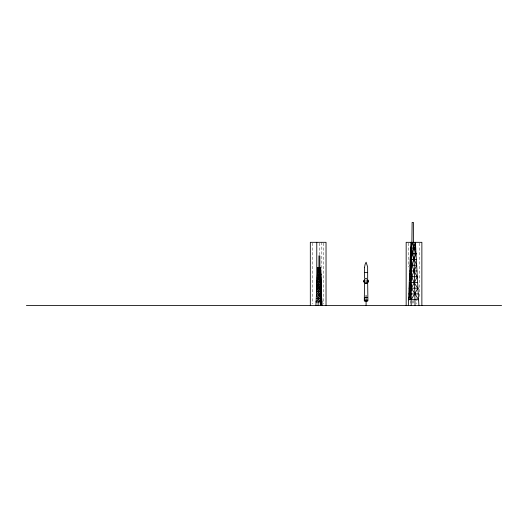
<?xml version="1.0" encoding="UTF-8"?>
<svg xmlns="http://www.w3.org/2000/svg" width="528" height="528" viewBox="0 0 528 528"><rect width="100%" height="100%" fill="white"/><g stroke="black" fill="none" stroke-linecap="round" stroke-linejoin="round"><path stroke-width="0.4" stroke-dasharray="2.64 1.98" d="M413.582 300.465L413.609 304.102M419.509 243.144L419.509 296.518M416.123 298.162L416.123 303.91M412.731 300.63L412.731 303.91M410.375 300.63L410.375 303.91M408.646 243.144L408.646 266.957M323.552 243.144L323.552 303.91M321.823 242.319L321.823 270.244M319.46 243.144L319.46 254.641M312.688 243.144L312.688 303.91"/><path stroke-width="0.79" d="M411.167 305.554L412.124 222.446L413.477 222.446L413.477 242.319M318.113 305.554L318.754 267.61M409.913 299.653L411.497 242.319M408.329 305.554L410.883 242.319L411.932 253.79L416.684 265.247C411.622 275.926 406.705 287.806 411.253 299.567L418.592 299.739L411.424 288.182L409.497 276.718L411.761 265.247L416.051 253.79L412.104 242.319C409.345 254.027 410.362 266.587 417.318 276.718L411.424 288.182L408.566 299.739L411.253 299.567L417.952 288.182C406.705 274.718 410.012 257.4 415.417 242.319L418.909 305.554M315.902 305.554L317.691 267.61M320.113 268.759L320.602 267.656L321.902 305.554L320.668 267.61L317.645 267.656C321.361 276.448 322.846 287.08 316.384 295.046L320.285 301.904C322.925 294.848 320.186 287.694 317.018 281.332L319.942 274.474L320.668 267.61L320.173 268.831M317.381 274.382C321.671 283.028 323.143 294.327 316.074 301.858M320.859 274.547L319.862 267.61L319.843 255.869L318.938 255.869L318.938 267.61M364.518 279.721L363.799 281.074L363.799 281.754L364.518 282.335L364.518 279.721L363.706 281.074L363.706 281.754L364.518 282.335M317.704 280.111L317.057 281.398L321.13 281.371M316.747 288.116L320.199 295.046L321.823 301.904M321.592 295.093L316.384 295.046M367.679 282.335L368.399 281.754L367.679 279.721L367.679 282.335L368.491 281.754L367.679 279.721M410.652 248.054L415.734 248.054M410.421 253.79L416.051 253.79M410.19 259.512L416.368 259.512M409.959 265.247L416.684 265.247M317.486 271.042L320.786 271.042M409.728 270.983L417.001 270.983M364.518 272.448L367.679 272.494M317.407 274.514L319.862 267.61L320.324 305.554M320.826 274.514L320.027 281.332L316.701 288.189L321.314 288.116M409.497 276.718L417.318 276.718M317.17 277.946L321.017 277.946M366.082 279.721L366.115 282.335M409.266 282.447L417.635 282.447M364.782 282.883L367.462 282.883M364.518 283.602L367.679 283.602L367.904 300.769L364.294 300.769L364.518 284.057M316.859 284.803L321.248 284.803M409.035 288.182L417.952 288.182M316.582 291.661L321.433 291.661M408.804 293.918L418.268 293.918M366.069 295.343L366.095 305.554M364.571 297.422L364.571 300.135M364.729 297.422L367.627 297.422M321.71 298.518L316.226 298.426M364.729 300.135L367.627 300.135M364.518 301.039L367.679 301.039M316.067 301.95L321.823 301.95M26.4 305.554L501.6 305.554M320.852 274.382L317.374 274.547M317.645 267.61L318.127 268.831M320.265 267.61L321.136 305.554M413.761 242.319L415.041 305.554M421.872 305.554L421.872 242.319L406.164 242.319L406.164 305.554M415.417 242.319L415.417 249.711M326.033 305.554L326.033 242.319L310.325 242.319L310.325 305.554M316.774 242.319L316.774 292.413M364.525 267.472L364.518 278.362L367.679 278.362L367.633 266.963L366.095 262.192L365.066 264.495L364.525 267.472"/></g></svg>
